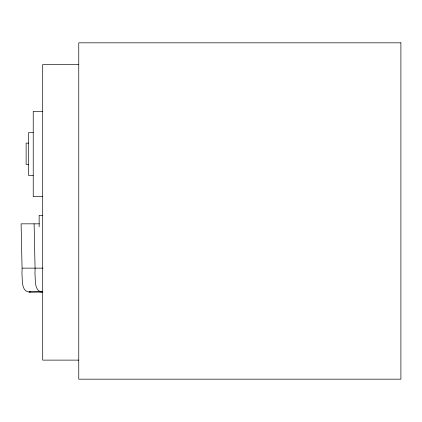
<?xml version="1.0" encoding="UTF-8"?>
<svg xmlns="http://www.w3.org/2000/svg" width="422" height="422" viewBox="0 0 422 422"><rect width="100%" height="100%" fill="white"/><g stroke="black" fill="none" stroke-linecap="round" stroke-linejoin="round"><path stroke-width="0.63" d="M39.299 223.834L21.1 223.834L22.092 269.605A41.583 21.369 90 0 0 21.97 274.347C22.588 279.934 21.2 291.233 29.002 291.977L42.559 291.824M30.616 291.734L29.002 291.977L42.817 291.897M41.345 291.977L39.742 291.818M42.005 291.977C34.203 291.233 35.59 279.934 34.973 274.347A41.583 21.369 -90 0 1 35.1 269.605L34.103 223.834M78.761 64.513L42.701 64.513L42.701 360.119L78.761 360.119M42.701 111.382L33.227 111.382L33.227 196.652L42.701 196.652M33.227 132.703L28.49 132.703L28.49 175.336L33.227 175.336M28.49 143.121L26.122 143.121L26.122 164.443L28.49 164.443M42.701 215.31L39.146 215.31L39.146 226.793M22.192 268.134L42.991 268.134M400.9 42.828L78.761 42.828L78.761 379.172L400.9 379.172L400.9 42.828"/></g></svg>
